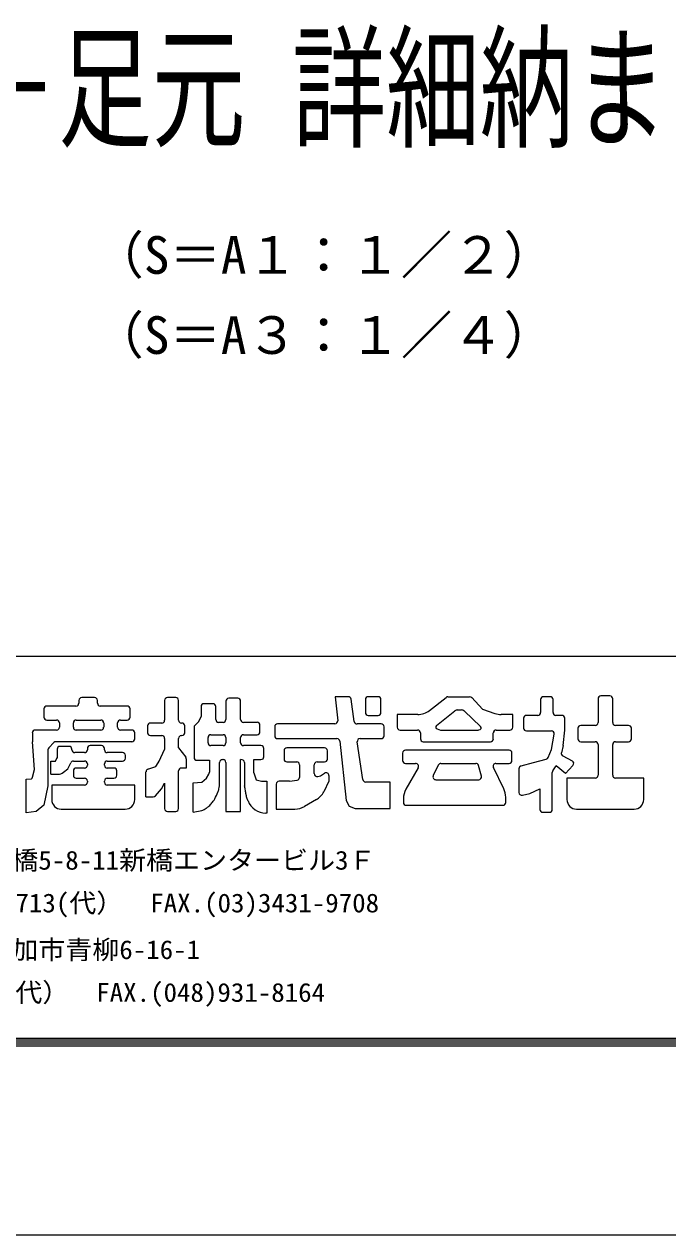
# Model space of a CAD drawing. Units: millimetres, scale not verified. Extents: x -3659 to 3659, y -1188 to 1188.
# Drawn here: x -2878 to -2677.8, y -1188 to -811.5 of the extents above; entities that cross this region are included whole.
import ezdxf
from ezdxf.enums import TextEntityAlignment as Align

# ---------------------------------------------------------------- set-up
doc = ezdxf.new("R2010")
doc.units = ezdxf.units.MM
doc.header["$LTSCALE"] = 20
for name, color, linetype, lineweight in [('0-0_0', 7, 'Continuous', 18), ('0-1_DEFPOINTS', 7, 'Continuous', 18), ('0-4_WAKU', 7, 'Continuous', 18)]:
    doc.layers.add(name, color=color, linetype=linetype, lineweight=lineweight)
doc.styles.add('ＭＳ ゴシック', font='')
doc.styles.get('ＭＳ ゴシック').set_extended_font_data('MS Gothic')

msp = doc.modelspace()

# ---------------------------------------------------------------- linework, layer by layer
at = {"layer": '0-0_0'}
for p, q in [((-2695.77, -1020.41), (-2698.58, -1020.41)), ((-2861.89, -1023.55), (-2870.97, -1023.55)), ((-2861, -1021.79), (-2861, -1022.66)), ((-2856.1, -1020.9), (-2860.11, -1020.9)), ((-2855.21, -1022.66), (-2855.21, -1021.79)), ((-2845.97, -1023.55), (-2854.32, -1023.55)), ((-2834.32, -1021.78), (-2834.32, -1027.96)), ((-2830.87, -1020.89), (-2833.43, -1020.89)), ((-2829.98, -1027.96), (-2829.98, -1021.78)), ((-2822.98, -1023.71), (-2822.98, -1026.74)), ((-2819.29, -1022.82), (-2822.1, -1022.82)), ((-2818.4, -1027.72), (-2818.4, -1023.71)), ((-2815.26, -1022.02), (-2815.26, -1027.72)), ((-2811.57, -1021.13), (-2814.38, -1021.13)), ((-2810.68, -1027.72), (-2810.68, -1022.02)), ((-2775.31, -1028.33), (-2776.31, -1021.41)), ((-2771.84, -1021.54), (-2771.84, -1025.55)), ((-2767.9, -1020.65), (-2770.95, -1020.65)), ((-2767.02, -1025.55), (-2767.02, -1021.54)), ((-2751.89, -1024.91), (-2746.75, -1020.84)), ((-2746.2, -1020.65), (-2739.42, -1020.65)), ((-2738.77, -1020.93), (-2735.41, -1024.51)), ((-2717.32, -1021.54), (-2717.32, -1025.55)), ((-2714.35, -1020.65), (-2716.43, -1020.65)), ((-2713.46, -1025.55), (-2713.46, -1021.54)), ((-2699.47, -1021.3), (-2699.47, -1028.68)), ((-2694.89, -1028.68), (-2694.89, -1021.3)), ((-2871.86, -1024.44), (-2871.86, -1027)), ((-2870.97, -1027.89), (-2867.92, -1027.89)), ((-2861.8, -1027.89), (-2854.17, -1027.89)), ((-2848.05, -1027.89), (-2845.97, -1027.89)), ((-2845.08, -1027), (-2845.08, -1024.44)), ((-2770.95, -1026.44), (-2767.9, -1026.44)), ((-2749.75, -1029.64), (-2743.98, -1025.07)), ((-2743.07, -1024.75), (-2742.04, -1024.75)), ((-2741.02, -1025.16), (-2736.02, -1029.91)), ((-2735.41, -1024.51), (-2731.54, -1025.86)), ((-2726.01, -1026.19), (-2729.58, -1026.19)), ((-2726.01, -1030.13), (-2726.01, -1026.19)), ((-2722.63, -1027.32), (-2722.63, -1030.37)), ((-2718.21, -1026.44), (-2721.74, -1026.44)), ((-2710.73, -1026.44), (-2712.57, -1026.44)), ((-2867.92, -1031.02), (-2874.59, -1031.02)), ((-2867.03, -1028.78), (-2867.03, -1030.14)), ((-2862.69, -1030.14), (-2862.69, -1028.78)), ((-2854.17, -1031.02), (-2861.8, -1031.02)), ((-2853.28, -1028.78), (-2853.28, -1030.14)), ((-2848.94, -1030.14), (-2848.94, -1028.78)), ((-2844.52, -1031.02), (-2848.05, -1031.02)), ((-2839.63, -1029.73), (-2839.63, -1031.82)), ((-2835.21, -1028.85), (-2838.74, -1028.85)), ((-2828.94, -1028.85), (-2829.09, -1028.85)), ((-2828.05, -1031.82), (-2828.05, -1029.73)), ((-2825.16, -1029.81), (-2825.16, -1039.53)), ((-2816.15, -1028.61), (-2817.51, -1028.61)), ((-2805.54, -1028.61), (-2809.79, -1028.61)), ((-2804.65, -1031.57), (-2804.65, -1029.49)), ((-2800.07, -1029.98), (-2800.07, -1032.78)), ((-2781.35, -1029.09), (-2799.18, -1029.09)), ((-2766.94, -1029.09), (-2774.43, -1029.09)), ((-2766.05, -1032.78), (-2766.05, -1029.98)), ((-2761.06, -1031.02), (-2755.6, -1031.02)), ((-2749.56, -1030.67), (-2748.43, -1031.02)), ((-2748.43, -1031.02), (-2736.62, -1031.02)), ((-2736.25, -1030.9), (-2736.62, -1031.02)), ((-2731.15, -1031.02), (-2726.89, -1031.02)), ((-2721.74, -1031.26), (-2713.99, -1031.26)), ((-2710.32, -1035.84), (-2709.84, -1031.02)), ((-2705.74, -1030.46), (-2705.74, -1033.74)), ((-2700.36, -1029.57), (-2704.85, -1029.57)), ((-2689.98, -1029.57), (-2694, -1029.57)), ((-2689.1, -1033.74), (-2689.1, -1030.46)), ((-2875.47, -1031.91), (-2875.47, -1034.64)), ((-2868.74, -1034.9), (-2870.39, -1036.55)), ((-2844.52, -1034.64), (-2868.11, -1034.64)), ((-2843.63, -1033.75), (-2843.63, -1031.91)), ((-2838.74, -1032.7), (-2835.21, -1032.7)), ((-2834.32, -1033.59), (-2834.32, -1037.04)), ((-2829.98, -1036.56), (-2829.98, -1033.59)), ((-2829.09, -1032.7), (-2828.94, -1032.7)), ((-2820.81, -1034.95), (-2820.81, -1033.35)), ((-2819.93, -1032.46), (-2816.15, -1032.46)), ((-2815.26, -1033.35), (-2815.26, -1034.95)), ((-2810.68, -1034.95), (-2810.68, -1033.35)), ((-2809.79, -1032.46), (-2805.54, -1032.46)), ((-2799.18, -1033.67), (-2780.69, -1033.67)), ((-2779.81, -1034.46), (-2777.87, -1052.95)), ((-2772.68, -1046.41), (-2774.38, -1034.68)), ((-2773.5, -1033.67), (-2766.94, -1033.67)), ((-2754.71, -1031.9), (-2754.71, -1033.74)), ((-2753.83, -1034.63), (-2732.92, -1034.63)), ((-2732.04, -1033.74), (-2732.04, -1031.9)), ((-2713.94, -1037.04), (-2713.12, -1032.3)), ((-2704.85, -1034.63), (-2700.36, -1034.63)), ((-2694, -1034.63), (-2689.98, -1034.63)), ((-2867.75, -1036.97), (-2867.75, -1039.7)), ((-2864.06, -1036.09), (-2866.87, -1036.09)), ((-2863.17, -1037.13), (-2863.17, -1036.97)), ((-2859.23, -1038.01), (-2862.28, -1038.01)), ((-2858.35, -1036.73), (-2858.35, -1037.13)), ((-2853.93, -1035.85), (-2857.46, -1035.85)), ((-2853.04, -1037.13), (-2853.04, -1036.73)), ((-2847.41, -1038.01), (-2852.15, -1038.01)), ((-2846.53, -1039.78), (-2846.53, -1038.9)), ((-2836.01, -1040.66), (-2834.32, -1037.04)), ((-2829.98, -1036.56), (-2827.75, -1039.45)), ((-2816.15, -1035.84), (-2819.93, -1035.84)), ((-2804.33, -1035.84), (-2809.79, -1035.84)), ((-2803.44, -1039.29), (-2803.44, -1036.73)), ((-2797.17, -1037.45), (-2797.17, -1040.01)), ((-2784.55, -1036.56), (-2796.28, -1036.56)), ((-2783.66, -1040.01), (-2783.66, -1037.45)), ((-2760.26, -1038.17), (-2760.26, -1040.49)), ((-2727.13, -1037.28), (-2759.37, -1037.28)), ((-2726.25, -1040.49), (-2726.25, -1038.17)), ((-2714.98, -1039.54), (-2713.94, -1037.04)), ((-2710.32, -1035.84), (-2710.88, -1038.05)), ((-2710.43, -1039.05), (-2707.49, -1040.6)), ((-2699.47, -1035.52), (-2699.47, -1045.07)), ((-2694.89, -1045.07), (-2694.89, -1035.52)), ((-2864.38, -1043.08), (-2863.5, -1041.18)), ((-2862.7, -1040.67), (-2859.23, -1040.67)), ((-2859.23, -1042.84), (-2861.8, -1042.84)), ((-2858.35, -1041.55), (-2858.35, -1041.95)), ((-2853.04, -1041.95), (-2853.04, -1041.55)), ((-2852.15, -1040.67), (-2847.41, -1040.67)), ((-2850.07, -1042.84), (-2852.15, -1042.84)), ((-2839.49, -1043.12), (-2837.31, -1042.45)), ((-2836.8, -1042.04), (-2836.01, -1040.66)), ((-2824.27, -1040.42), (-2820.33, -1040.42)), ((-2820.33, -1040.42), (-2820.33, -1044.11)), ((-2817.19, -1047.47), (-2817.19, -1041.06)), ((-2816.31, -1040.18), (-2816.15, -1040.18)), ((-2815.26, -1041.06), (-2815.26, -1056.33)), ((-2810.68, -1040.18), (-2810.6, -1040.18)), ((-2810.68, -1056.33), (-2810.68, -1040.18)), ((-2809.42, -1041.06), (-2809.42, -1048.38)), ((-2806.58, -1044.27), (-2806.58, -1040.18)), ((-2806.58, -1040.18), (-2804.33, -1040.18)), ((-2796.28, -1040.9), (-2793.23, -1040.9)), ((-2792.35, -1041.79), (-2792.35, -1045.74)), ((-2787.76, -1044.57), (-2787.76, -1041.79)), ((-2786.88, -1040.9), (-2784.55, -1040.9)), ((-2759.37, -1041.38), (-2756.23, -1041.38)), ((-2755.46, -1042.71), (-2759.26, -1049.43)), ((-2749.16, -1041.89), (-2750.73, -1045.17)), ((-2748.36, -1041.38), (-2737.53, -1041.38)), ((-2735.74, -1045.31), (-2736.68, -1042.03)), ((-2728.78, -1049.31), (-2732.02, -1042.66)), ((-2731.23, -1041.38), (-2727.13, -1041.38)), ((-2723.41, -1042.17), (-2719.49, -1041.14)), ((-2719.49, -1041.14), (-2715.57, -1040.05)), ((-2713.54, -1043.67), (-2712.45, -1042.14)), ((-2869.68, -1044.76), (-2867.56, -1044.76)), ((-2865.75, -1044.14), (-2864.38, -1043.08)), ((-2862.69, -1043.72), (-2862.69, -1045.08)), ((-2861.8, -1045.97), (-2859.23, -1045.97)), ((-2852.15, -1045.97), (-2850.07, -1045.97)), ((-2849.18, -1045.08), (-2849.18, -1043.72)), ((-2840.11, -1051.75), (-2840.11, -1043.97)), ((-2829.98, -1055.44), (-2829.98, -1043.72)), ((-2806.58, -1044.27), (-2805.86, -1046.44)), ((-2805.86, -1046.44), (-2804.17, -1046.93)), ((-2795.48, -1046.93), (-2793.12, -1046.62)), ((-2749.93, -1046.44), (-2736.59, -1046.44)), ((-2724.08, -1043.03), (-2724.08, -1050.41)), ((-2713.7, -1055.68), (-2713.7, -1044.19)), ((-2709.12, -1045.96), (-2709.12, -1052.64)), ((-2700.36, -1045.96), (-2709.12, -1045.96)), ((-2685.24, -1045.96), (-2694, -1045.96)), ((-2685.24, -1052.64), (-2685.24, -1045.96)), ((-2869.44, -1048.14), (-2869.44, -1052.65)), ((-2859.23, -1048.14), (-2869.44, -1048.14)), ((-2858.35, -1046.86), (-2858.35, -1047.25)), ((-2853.04, -1047.25), (-2853.04, -1046.86)), ((-2843.63, -1048.14), (-2852.15, -1048.14)), ((-2843.63, -1052.65), (-2843.63, -1048.14)), ((-2837.19, -1051.45), (-2835.29, -1049.34)), ((-2835.29, -1049.34), (-2834.32, -1047.53)), ((-2834.32, -1047.53), (-2834.32, -1055.44)), ((-2825.4, -1056.57), (-2825.4, -1047.41)), ((-2804.17, -1046.93), (-2802.48, -1046.93)), ((-2802.48, -1046.93), (-2802.48, -1056.81)), ((-2799.58, -1047.81), (-2799.58, -1055.6)), ((-2795.48, -1046.93), (-2798.7, -1046.93)), ((-2764.12, -1047.17), (-2771.8, -1047.17)), ((-2764.12, -1055.36), (-2764.12, -1047.17)), ((-2720.7, -1050.78), (-2717.56, -1049.34)), ((-2717.56, -1049.34), (-2717.56, -1055.68)), ((-2840.11, -1051.75), (-2837.85, -1051.75)), ((-2787.1, -1052.64), (-2790.77, -1054.79)), ((-2777.87, -1052.95), (-2776.91, -1054.64)), ((-2760.02, -1052.34), (-2760.02, -1053.51)), ((-2728.18, -1053.51), (-2728.18, -1051.91)), ((-2723, -1051.28), (-2720.7, -1050.78)), ((-2866.48, -1055.61), (-2846.59, -1055.61)), ((-2833.43, -1056.33), (-2830.87, -1056.33)), ((-2825.4, -1056.57), (-2822.78, -1056.06)), ((-2815.26, -1056.33), (-2810.68, -1056.33)), ((-2802.48, -1056.81), (-2802.83, -1056.81)), ((-2799.58, -1055.6), (-2793.77, -1055.6)), ((-2759.13, -1054.4), (-2729.06, -1054.4)), ((-2716.67, -1056.57), (-2714.59, -1056.57)), ((-2706.16, -1055.6), (-2688.2, -1055.6))]:
    msp.add_line(p, q, dxfattribs=at)
for points in [[(-2777.19, -1020.65), (-2781.25, -1020.65), (-2780.47, -1028.11)], [(-2825.16, -1029.81), (-2823.71, -1028.36), (-2822.98, -1026.74)], [(-2755.57, -1026.19), (-2761.95, -1026.19), (-2761.95, -1030.13)], [(-2709.87, -1031.26), (-2709.84, -1031.26), (-2709.84, -1027.32)], [(-2875.38, -1045.63), (-2874.75, -1043.32), (-2875.47, -1034.64)], [(-2870.65, -1037.18), (-2870.65, -1048.38), (-2871.86, -1054.41), (-2874.27, -1056.34), (-2877.4, -1056.78)], [(-2869.68, -1044.76), (-2869.68, -1040.67), (-2868.24, -1040.67), (-2867.75, -1039.58)], [(-2827.57, -1040), (-2827.57, -1042.83), (-2829.09, -1042.83)], [(-2707.26, -1041.99), (-2709.6, -1044.52), (-2712.45, -1042.14)], [(-2877.4, -1056.78), (-2877.4, -1046.29), (-2875.77, -1046.15)], [(-2825.4, -1047.41), (-2822.74, -1047.17), (-2821.3, -1045.96), (-2820.57, -1044.76), (-2820.33, -1044.11)], [(-2786.67, -1045.44), (-2785.83, -1045.24), (-2784.54, -1044.42)], [(-2783.18, -1045.17), (-2783.18, -1046.93), (-2784.81, -1050.18)], [(-2776.91, -1054.64), (-2774.98, -1055.36), (-2764.12, -1055.36)]]:
    msp.add_lwpolyline(points, dxfattribs=at)
for centre, radius, start, end in [((-2698.58, -1021.3), 0.888, 90, 180), ((-2695.77, -1021.3), 0.888, 0, 90), ((-2870.97, -1024.44), 0.888, 90, 180), ((-2861.89, -1022.66), 0.888, 270, 0), ((-2860.11, -1021.79), 0.888, 90, 180), ((-2856.1, -1021.79), 0.888, 0, 90), ((-2854.32, -1022.66), 0.888, 180, 270), ((-2845.97, -1024.44), 0.888, 0, 90), ((-2833.43, -1021.78), 0.888, 90, 180), ((-2830.87, -1021.78), 0.888, 0, 90), ((-2822.1, -1023.71), 0.888, 90, 180), ((-2819.29, -1023.71), 0.888, 0, 90), ((-2814.38, -1022.02), 0.888, 90, 180), ((-2811.57, -1022.02), 0.888, 0, 90), ((-2777.19, -1021.54), 0.888, 8.2819, 90), ((-2770.95, -1021.54), 0.888, 90, 180), ((-2767.9, -1021.54), 0.888, 0, 90), ((-2746.2, -1021.54), 0.888, 90, 128.3974), ((-2739.42, -1021.54), 0.888, 43.1735, 90), ((-2716.43, -1021.54), 0.888, 90, 180), ((-2714.35, -1021.54), 0.888, 0, 90), ((-2870.97, -1027), 0.888, 180, 270), ((-2867.92, -1028.78), 0.888, 0, 90), ((-2861.8, -1028.78), 0.888, 90, 180), ((-2854.17, -1028.78), 0.888, 0, 90), ((-2848.05, -1028.78), 0.888, 90, 180), ((-2845.97, -1027), 0.888, 270, 0), ((-2817.51, -1027.72), 0.888, 180, 270), ((-2816.15, -1027.72), 0.888, 270, 0), ((-2809.79, -1027.72), 0.888, 180, 270), ((-2770.95, -1025.55), 0.888, 180, 270), ((-2767.9, -1025.55), 0.888, 270, 0), ((-2755.57, -1020.27), 5.92, 270, 308.3974), ((-2743.07, -1026.23), 1.48, 90, 128.3974), ((-2742.04, -1026.23), 1.48, 46.4183, 90), ((-2729.58, -1020.27), 5.92, 250.7232, 270), ((-2721.74, -1027.32), 0.888, 90, 180), ((-2718.21, -1025.55), 0.888, 270, 0), ((-2712.57, -1025.55), 0.888, 180, 270), ((-2710.73, -1027.32), 0.888, 0, 90), ((-2874.59, -1031.91), 0.888, 90, 180), ((-2867.92, -1030.14), 0.888, 270, 0), ((-2861.8, -1030.14), 0.888, 180, 270), ((-2854.17, -1030.14), 0.888, 270, 0), ((-2848.05, -1030.14), 0.888, 180, 270), ((-2844.52, -1031.91), 0.888, 0, 90), ((-2838.74, -1029.73), 0.888, 90, 180), ((-2835.21, -1027.96), 0.888, 270, 0), ((-2829.09, -1027.96), 0.888, 180, 270), ((-2828.94, -1029.73), 0.888, 0, 90), ((-2805.54, -1029.49), 0.888, 0, 90), ((-2805.54, -1031.57), 0.888, 270, 0), ((-2799.18, -1029.98), 0.888, 90, 180), ((-2781.35, -1028.2), 0.888, 270, 5.9689), ((-2774.43, -1028.2), 0.888, 188.2819, 270), ((-2766.94, -1029.98), 0.888, 0, 90), ((-2761.06, -1030.13), 0.888, 180, 270), ((-2755.6, -1031.9), 0.888, 0, 90), ((-2749.38, -1030.1), 0.592, 128.3974, 252.7403), ((-2736.43, -1030.34), 0.592, 287.2597, 46.4183), ((-2731.15, -1031.9), 0.888, 90, 180), ((-2726.89, -1030.13), 0.888, 270, 0), ((-2721.74, -1030.37), 0.888, 180, 270), ((-2713.99, -1032.15), 0.888, 350.127, 90), ((-2704.85, -1030.46), 0.888, 90, 180), ((-2700.36, -1028.68), 0.888, 270, 0), ((-2694, -1028.68), 0.888, 180, 270), ((-2689.98, -1030.46), 0.888, 0, 90), ((-2868.11, -1035.53), 0.888, 90, 134.9788), ((-2844.52, -1033.75), 0.888, 270, 0), ((-2838.74, -1031.82), 0.888, 180, 270), ((-2835.21, -1033.59), 0.888, 0, 90), ((-2829.09, -1033.59), 0.888, 90, 180), ((-2828.94, -1031.82), 0.888, 270, 0), ((-2819.93, -1033.35), 0.888, 90, 180), ((-2819.93, -1034.95), 0.888, 180, 270), ((-2816.15, -1033.35), 0.888, 0, 90), ((-2816.15, -1034.95), 0.888, 270, 0), ((-2809.79, -1033.35), 0.888, 90, 180), ((-2809.79, -1034.95), 0.888, 180, 270), ((-2799.18, -1032.78), 0.888, 180, 270), ((-2780.69, -1034.56), 0.888, 5.9689, 90), ((-2773.5, -1034.56), 0.888, 90, 188.2819), ((-2766.94, -1032.78), 0.888, 270, 0), ((-2753.83, -1033.74), 0.888, 180, 270), ((-2732.92, -1033.74), 0.888, 270, 0), ((-2704.85, -1033.74), 0.888, 180, 270), ((-2700.36, -1035.52), 0.888, 0, 90), ((-2694, -1035.52), 0.888, 90, 180), ((-2689.98, -1033.74), 0.888, 270, 0), ((-2869.76, -1037.18), 0.888, 134.9788, 180), ((-2866.87, -1036.97), 0.888, 90, 180), ((-2864.06, -1036.97), 0.888, 0, 90), ((-2862.28, -1037.13), 0.888, 180, 270), ((-2859.23, -1037.13), 0.888, 270, 0), ((-2857.46, -1036.73), 0.888, 90, 180), ((-2853.93, -1036.73), 0.888, 0, 90), ((-2852.15, -1037.13), 0.888, 180, 270), ((-2847.41, -1038.9), 0.888, 0, 90), ((-2804.33, -1036.73), 0.888, 0, 90), ((-2796.28, -1037.45), 0.888, 90, 180), ((-2784.55, -1037.45), 0.888, 0, 90), ((-2759.37, -1038.17), 0.888, 90, 180), ((-2727.13, -1038.17), 0.888, 0, 90), ((-2710.02, -1038.27), 0.888, 165.9538, 242.2589), ((-2862.7, -1041.55), 0.888, 90, 155.2087), ((-2861.8, -1043.72), 0.888, 90, 180), ((-2859.23, -1041.55), 0.888, 0, 90), ((-2859.23, -1041.95), 0.888, 270, 0), ((-2852.15, -1041.55), 0.888, 90, 180), ((-2852.15, -1041.95), 0.888, 180, 270), ((-2850.07, -1043.72), 0.888, 0, 90), ((-2847.41, -1039.78), 0.888, 270, 0), ((-2837.57, -1041.6), 0.888, 287.0908, 330.2368), ((-2829.09, -1043.72), 0.888, 90, 180), ((-2828.46, -1040), 0.888, 0, 37.5891), ((-2824.27, -1039.53), 0.888, 180, 270), ((-2816.31, -1041.06), 0.888, 90, 180), ((-2816.15, -1041.06), 0.888, 0, 90), ((-2810.57, -1041.36), 1.18, 14.3998, 91.8604), ((-2804.33, -1039.29), 0.888, 270, 0), ((-2796.28, -1040.01), 0.888, 180, 270), ((-2793.23, -1041.79), 0.888, 0, 90), ((-2786.88, -1041.79), 0.888, 90, 180), ((-2784.55, -1040.01), 0.888, 270, 0), ((-2759.37, -1040.49), 0.888, 180, 270), ((-2756.23, -1042.27), 0.888, 330.5544, 90), ((-2748.36, -1042.27), 0.888, 90, 154.5202), ((-2737.53, -1042.27), 0.888, 15.9566, 90), ((-2731.23, -1042.27), 0.888, 90, 206.02), ((-2727.13, -1040.49), 0.888, 270, 0), ((-2723.19, -1043.03), 0.888, 104.7331, 180), ((-2715.8, -1039.2), 0.888, 285.5132, 337.3651), ((-2707.91, -1041.39), 0.888, 317.0999, 62.2589), ((-2876.24, -1045.4), 0.888, 301.9863, 344.7341), ((-2867.56, -1041.8), 2.96, 270, 307.8544), ((-2861.8, -1045.08), 0.888, 180, 270), ((-2859.23, -1046.86), 0.888, 0, 90), ((-2852.15, -1046.86), 0.888, 90, 180), ((-2850.07, -1045.08), 0.888, 270, 0), ((-2839.22, -1043.97), 0.888, 107.0908, 180), ((-2793.23, -1045.74), 0.888, 277.426, 0), ((-2786.88, -1044.57), 0.888, 180, 283.2311), ((-2784.07, -1045.17), 0.888, 0, 122.452), ((-2771.8, -1046.28), 0.888, 188.2819, 270), ((-2749.93, -1045.56), 0.888, 154.5202, 270), ((-2736.59, -1045.56), 0.888, 270, 15.9566), ((-2712.81, -1044.19), 0.888, 144.6175, 180), ((-2700.36, -1045.07), 0.888, 270, 0), ((-2694, -1045.07), 0.888, 180, 270), ((-2859.23, -1047.25), 0.888, 270, 0), ((-2852.15, -1047.25), 0.888, 180, 270), ((-2851.29, -1035.39), 36.74, 332.4693, 335.9557), ((-2822.07, -1048.43), 4.75, 335.9557, 349.4663), ((-2829.97, -1046.96), 12.78, 349.4663, 357.6885), ((-2894.67, -1062.65), 86.43, 8.7964, 9.4998), ((-2849.17, -1055.61), 40.4, 7.7674, 8.7964), ((-2915.16, -1064.61), 107, 7.4189, 7.7674), ((-2798.7, -1047.81), 0.888, 90, 180), ((-2790.1, -1047.53), 5.92, 300.447, 333.418), ((-2754.1, -1052.34), 5.92, 150.5544, 180), ((-2734.1, -1051.91), 5.92, 0, 26.0201), ((-2723.19, -1050.41), 0.888, 180, 282.0861), ((-2866.48, -1052.65), 2.96, 180, 270), ((-2846.59, -1052.65), 2.96, 270, 0), ((-2837.85, -1050.86), 0.888, 270, 317.9917), ((-2842.36, -1033.4), 30.48, 315.7405, 318.3454), ((-2824.75, -1049.06), 6.91, 318.3454, 323.8192), ((-2824.01, -1049.61), 5.98, 323.8192, 332.4693), ((-2718.63, -1039.02), 91.19, 187.4189, 187.7964), ((-2806.18, -1051), 2.83, 187.7964, 201.0197), ((-2801.29, -1049.12), 8.07, 201.0197, 208.8385), ((-2802.83, -1050.89), 5.92, 201.0517, 270), ((-2759.13, -1053.51), 0.888, 180, 270), ((-2729.06, -1053.51), 0.888, 270, 0), ((-2706.16, -1052.64), 2.96, 180, 270), ((-2688.2, -1052.64), 2.96, 270, 0), ((-2833.43, -1055.44), 0.888, 180, 270), ((-2830.87, -1055.44), 0.888, 270, 0), ((-2826.52, -1047.03), 9.78, 292.5171, 301.8301), ((-2823.69, -1051.6), 4.39, 301.8301, 315.7405), ((-2793.77, -1049.68), 5.92, 270, 300.447), ((-2716.67, -1055.68), 0.888, 180, 270), ((-2714.59, -1055.68), 0.888, 270, 0)]:
    msp.add_arc(centre, radius, start, end, dxfattribs=at)
at = {"layer": '0-1_DEFPOINTS', "color": 5}
msp.add_line((-3658.91, -1188), (-294.91, -1188), dxfattribs=at)
at = {"layer": '0-4_WAKU'}
for p, q in [((-3578.91, -1008), (-378.91, -1008)), ((-3580.11, -1129.2), (-377.71, -1129.2)), ((-3579.51, -1128.6), (-378.31, -1128.6)), ((-3578.91, -1128), (-378.91, -1128)), ((-3578.31, -1127.4), (-379.51, -1127.4)), ((-3577.71, -1126.8), (-380.11, -1126.8))]:
    msp.add_line(p, q, dxfattribs=at)

# ---------------------------------------------------------------- texts
at = {"layer": '0-0_0', "style": 'ＭＳ ゴシック'}
for s, height, width, p in [('支柱－足元 詳細納まり断面', 30.55, 0.7, (-2955, -855.71)), ('本社〒105-0004東京都港区新橋5-8-11新橋エンタービル3Ｆ', 5.865, 1.05, (-2991.13, -1076.19)), ('TEL.東京(03)3431-9713(代）  FAX.(03)3431-9708', 5.865, 1.05, (-2956.18, -1089.48)), ('関東支店〒340-0002埼玉県草加市青柳6-16-1', 5.865, 1.05, (-2991.13, -1104.01)), ('TEL.(048)932-3853(代）  FAX.(048)931-8164', 5.865, 1.05, (-2956.18, -1117.3))]:
    msp.add_text(s, height=height, dxfattribs=dict(at, width=width)).set_placement(p, align=Align.BOTTOM_LEFT)
for s, p in [('（S＝A１：１／２）', (-2856.79, -892.62)), ('（S＝A３：１／４）', (-2856.79, -917.53))]:
    msp.add_text(s, height=11.73, dxfattribs=at).set_placement(p, align=Align.BOTTOM_LEFT)

doc.saveas('drawing.dxf')
